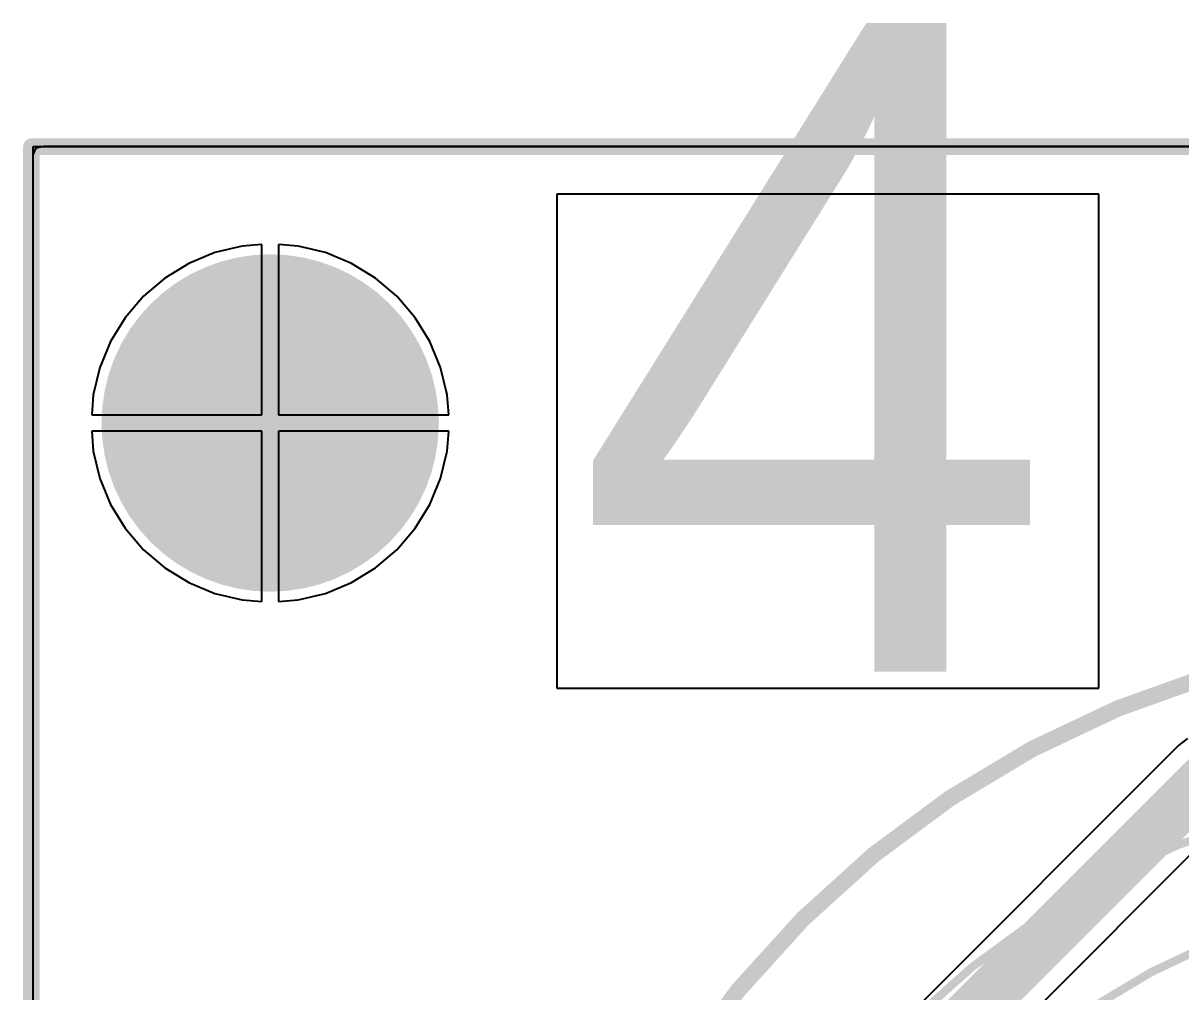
# Model space of a CAD drawing. Header units: millimetres. Extents: x 0.99 to 9.85, y 0.8 to 4.18.
# Drawn here: x 0.995 to 1.698, y 3.44 to 4.028 of the extents above; entities that cross this region are included whole.
import ezdxf

# ---------------------------------------------------------------- set-up
doc = ezdxf.new("R2010")
doc.units = ezdxf.units.MM
doc.header["$MEASUREMENT"] = 0
for name, color, linetype in [('BottomLayer', 5, 'Continuous'), ('BottomSolder', 6, 'Continuous'), ('Mechanical1', 6, 'Continuous'), ('MultiLayer', 9, 'Continuous'), ('PadHoleLayer', 156, 'Continuous'), ('TopLayer', 1, 'Continuous'), ('TopOverlay', 2, 'Continuous'), ('TopSolder', 216, 'Continuous')]:
    doc.layers.add(name, color=color, linetype=linetype)

# ---------------------------------------------------------------- blocks, each defined once
blk = doc.blocks.new('QS30_1_96')
at = {"layer": 'TopOverlay'}
for points, const_width in [([(0.59055, 0, 1), (-0.59055, 0, 1)], 0.01), ([(0.43701, 0, 1), (-0.43701, 0, 1)], 0.005)]:
    blk.add_lwpolyline(points, format="xyb", close=True, dxfattribs=dict(at, const_width=const_width))
at = {"layer": 'TopOverlay', "const_width": 0.005}
blk.add_lwpolyline([(-0.15692, -0.47474, -6.211314), (0.15694, -0.47473)], format="xyb", dxfattribs=at)

msp = doc.modelspace()

# ---------------------------------------------------------------- linework, layer by layer
at = {"layer": 'BottomLayer'}
for p, q in [((1.001, 2.40938), (1.001, 3.95276)), ((1.001, 3.95276), (9.582, 3.95276)), ((1.11139, 3.88844), (1.09562, 3.88191)), ((1.12799, 3.89242), (1.11139, 3.88844)), ((1.14, 3.89337), (1.12799, 3.89242)), ((1.14, 3.79), (1.14, 3.89337)), ((1.16201, 3.89242), (1.15, 3.89337)), ((1.15, 3.89337), (1.15, 3.79)), ((1.17861, 3.88844), (1.16201, 3.89242)), ((1.19438, 3.88191), (1.17861, 3.88844)), ((1.09562, 3.88191), (1.08107, 3.87299)), ((1.20893, 3.87299), (1.19438, 3.88191)), ((1.08107, 3.87299), (1.06809, 3.86191)), ((1.22191, 3.86191), (1.20893, 3.87299)), ((1.06809, 3.86191), (1.05701, 3.84893)), ((1.23299, 3.84893), (1.22191, 3.86191)), ((1.05701, 3.84893), (1.04809, 3.83438)), ((1.24191, 3.83438), (1.23299, 3.84893)), ((1.04809, 3.83438), (1.04156, 3.81861)), ((1.24844, 3.81861), (1.24191, 3.83438)), ((1.04156, 3.81861), (1.03758, 3.80201)), ((1.25242, 3.80201), (1.24844, 3.81861)), ((1.03758, 3.80201), (1.03663, 3.79)), ((1.25337, 3.79), (1.25242, 3.80201)), ((1.03663, 3.79), (1.14, 3.79)), ((1.15, 3.79), (1.25337, 3.79)), ((1.14, 3.78), (1.03663, 3.78)), ((1.03663, 3.78), (1.03758, 3.76799)), ((1.14, 3.67663), (1.14, 3.78)), ((1.25337, 3.78), (1.15, 3.78)), ((1.15, 3.78), (1.15, 3.67663)), ((1.25242, 3.76799), (1.25337, 3.78)), ((1.03758, 3.76799), (1.04156, 3.75139)), ((1.24844, 3.75139), (1.25242, 3.76799)), ((1.04156, 3.75139), (1.04809, 3.73562)), ((1.24191, 3.73562), (1.24844, 3.75139)), ((1.04809, 3.73562), (1.05701, 3.72107)), ((1.23299, 3.72107), (1.24191, 3.73562)), ((1.05701, 3.72107), (1.06809, 3.70809)), ((1.22191, 3.70809), (1.23299, 3.72107)), ((1.06809, 3.70809), (1.08107, 3.69701)), ((1.20893, 3.69701), (1.22191, 3.70809)), ((1.08107, 3.69701), (1.09562, 3.68809)), ((1.19438, 3.68809), (1.20893, 3.69701)), ((1.09562, 3.68809), (1.11139, 3.68156)), ((1.17861, 3.68156), (1.19438, 3.68809)), ((1.11139, 3.68156), (1.12799, 3.67758)), ((1.12799, 3.67758), (1.14, 3.67663)), ((1.15, 3.67663), (1.16201, 3.67758)), ((1.16201, 3.67758), (1.17861, 3.68156))]:
    msp.add_line(p, q, dxfattribs=at)
at = {"layer": 'BottomLayer', "const_width": 0.09843}
msp.add_lwpolyline([(1.09579, 3.785, 1), (1.19421, 3.785, 1)], format="xyb", close=True, dxfattribs=at)
at = {"layer": 'BottomSolder', "const_width": 0.10243}
msp.add_lwpolyline([(1.09379, 3.785, 1), (1.19621, 3.785, 1)], format="xyb", close=True, dxfattribs=at)
at = {"layer": 'Mechanical1', "const_width": 0.01}
for points in [[(1, 0.80339), (1, 3.95276)], [(1, 3.95276), (9.58268, 3.95276)]]:
    msp.add_lwpolyline(points, dxfattribs=at)
at = {"layer": 'Mechanical1', "const_width": 0.005}
msp.add_lwpolyline([(0.9975, 3.95276, 1), (1.0025, 3.95276, 1)], format="xyb", close=True, dxfattribs=at)
msp.add_lwpolyline([(0.9975, 3.95276, 1), (1.0025, 3.95276, 1)], format="xyb", close=True, dxfattribs=at)
at = {"layer": 'MultiLayer', "const_width": 0.09843}
msp.add_lwpolyline([(1.09579, 3.785, 1), (1.19421, 3.785, 1)], format="xyb", close=True, dxfattribs=at)
at = {"layer": 'PadHoleLayer', "const_width": 0.06496}
msp.add_lwpolyline([(1.11252, 3.785, 1), (1.17748, 3.785, 1)], format="xyb", close=True, dxfattribs=at)
at = {"layer": 'TopLayer'}
for p, q in [((1.001, 3.94783), (1.003, 3.952)), ((1.003, 3.952), (1.00759, 3.953)), ((1.00759, 3.953), (9.586, 3.953)), ((1.001, 2.40938), (1.001, 3.94783)), ((1.6481, 3.92394), (1.319, 3.92394)), ((1.319, 3.92394), (1.319, 3.624)), ((1.6481, 3.624), (1.6481, 3.92394)), ((1.11139, 3.88844), (1.09562, 3.88191)), ((1.12799, 3.89242), (1.11139, 3.88844)), ((1.14, 3.89337), (1.12799, 3.89242)), ((1.14, 3.79), (1.14, 3.89337)), ((1.16201, 3.89242), (1.15, 3.89337)), ((1.15, 3.89337), (1.15, 3.79)), ((1.17861, 3.88844), (1.16201, 3.89242)), ((1.19438, 3.88191), (1.17861, 3.88844)), ((1.09562, 3.88191), (1.08107, 3.87299)), ((1.20893, 3.87299), (1.19438, 3.88191)), ((1.08107, 3.87299), (1.06809, 3.86191)), ((1.22191, 3.86191), (1.20893, 3.87299)), ((1.06809, 3.86191), (1.05701, 3.84893)), ((1.23299, 3.84893), (1.22191, 3.86191)), ((1.05701, 3.84893), (1.04809, 3.83438)), ((1.24191, 3.83438), (1.23299, 3.84893)), ((1.04809, 3.83438), (1.04156, 3.81861)), ((1.24844, 3.81861), (1.24191, 3.83438)), ((1.04156, 3.81861), (1.03758, 3.80201)), ((1.25242, 3.80201), (1.24844, 3.81861)), ((1.03758, 3.80201), (1.03663, 3.79)), ((1.25337, 3.79), (1.25242, 3.80201)), ((1.03663, 3.79), (1.14, 3.79)), ((1.15, 3.79), (1.25337, 3.79)), ((1.14, 3.78), (1.03663, 3.78)), ((1.03663, 3.78), (1.03758, 3.76799)), ((1.14, 3.67663), (1.14, 3.78)), ((1.25337, 3.78), (1.15, 3.78)), ((1.15, 3.78), (1.15, 3.67663)), ((1.25242, 3.76799), (1.25337, 3.78)), ((1.03758, 3.76799), (1.04156, 3.75139)), ((1.24844, 3.75139), (1.25242, 3.76799)), ((1.04156, 3.75139), (1.04809, 3.73562)), ((1.24191, 3.73562), (1.24844, 3.75139)), ((1.04809, 3.73562), (1.05701, 3.72107)), ((1.23299, 3.72107), (1.24191, 3.73562)), ((1.05701, 3.72107), (1.06809, 3.70809)), ((1.22191, 3.70809), (1.23299, 3.72107)), ((1.06809, 3.70809), (1.08107, 3.69701)), ((1.20893, 3.69701), (1.22191, 3.70809)), ((1.08107, 3.69701), (1.09562, 3.68809)), ((1.19438, 3.68809), (1.20893, 3.69701)), ((1.09562, 3.68809), (1.11139, 3.68156)), ((1.17861, 3.68156), (1.19438, 3.68809)), ((1.11139, 3.68156), (1.12799, 3.67758)), ((1.12799, 3.67758), (1.14, 3.67663)), ((1.15, 3.67663), (1.16201, 3.67758)), ((1.16201, 3.67758), (1.17861, 3.68156)), ((1.319, 3.624), (1.6481, 3.624)), ((1.70201, 3.59349), (1.69664, 3.58936)), ((1.69664, 3.58936), (1.41664, 3.30936)), ((1.46097, 3.28024), (1.72576, 3.54503))]:
    msp.add_line(p, q, dxfattribs=at)
at = {"layer": 'TopLayer', "const_width": 0.09843}
msp.add_lwpolyline([(1.09579, 3.785, 1), (1.19421, 3.785, 1)], format="xyb", close=True, dxfattribs=at)
at = {"layer": 'TopLayer', "const_width": 0.0315}
msp.add_lwpolyline([(1.435, 3.291), (1.715, 3.571)], dxfattribs=at)
at = {"layer": 'TopSolder', "const_width": 0.10243}
msp.add_lwpolyline([(1.09379, 3.785, 1), (1.19621, 3.785, 1)], format="xyb", close=True, dxfattribs=at)

# ---------------------------------------------------------------- block references
msp.add_blockref('QS30_1_96', (1.88583, 3.06617))

# ---------------------------------------------------------------- texts
at = {"layer": 'TopLayer'}
msp.add_text('4', height=0.3937, dxfattribs=at).set_placement((1.329, 3.634))
at = {"layer": 'TopSolder'}
msp.add_text('4', height=0.3937, dxfattribs=at).set_placement((1.329, 3.634))

doc.saveas('drawing.dxf')
